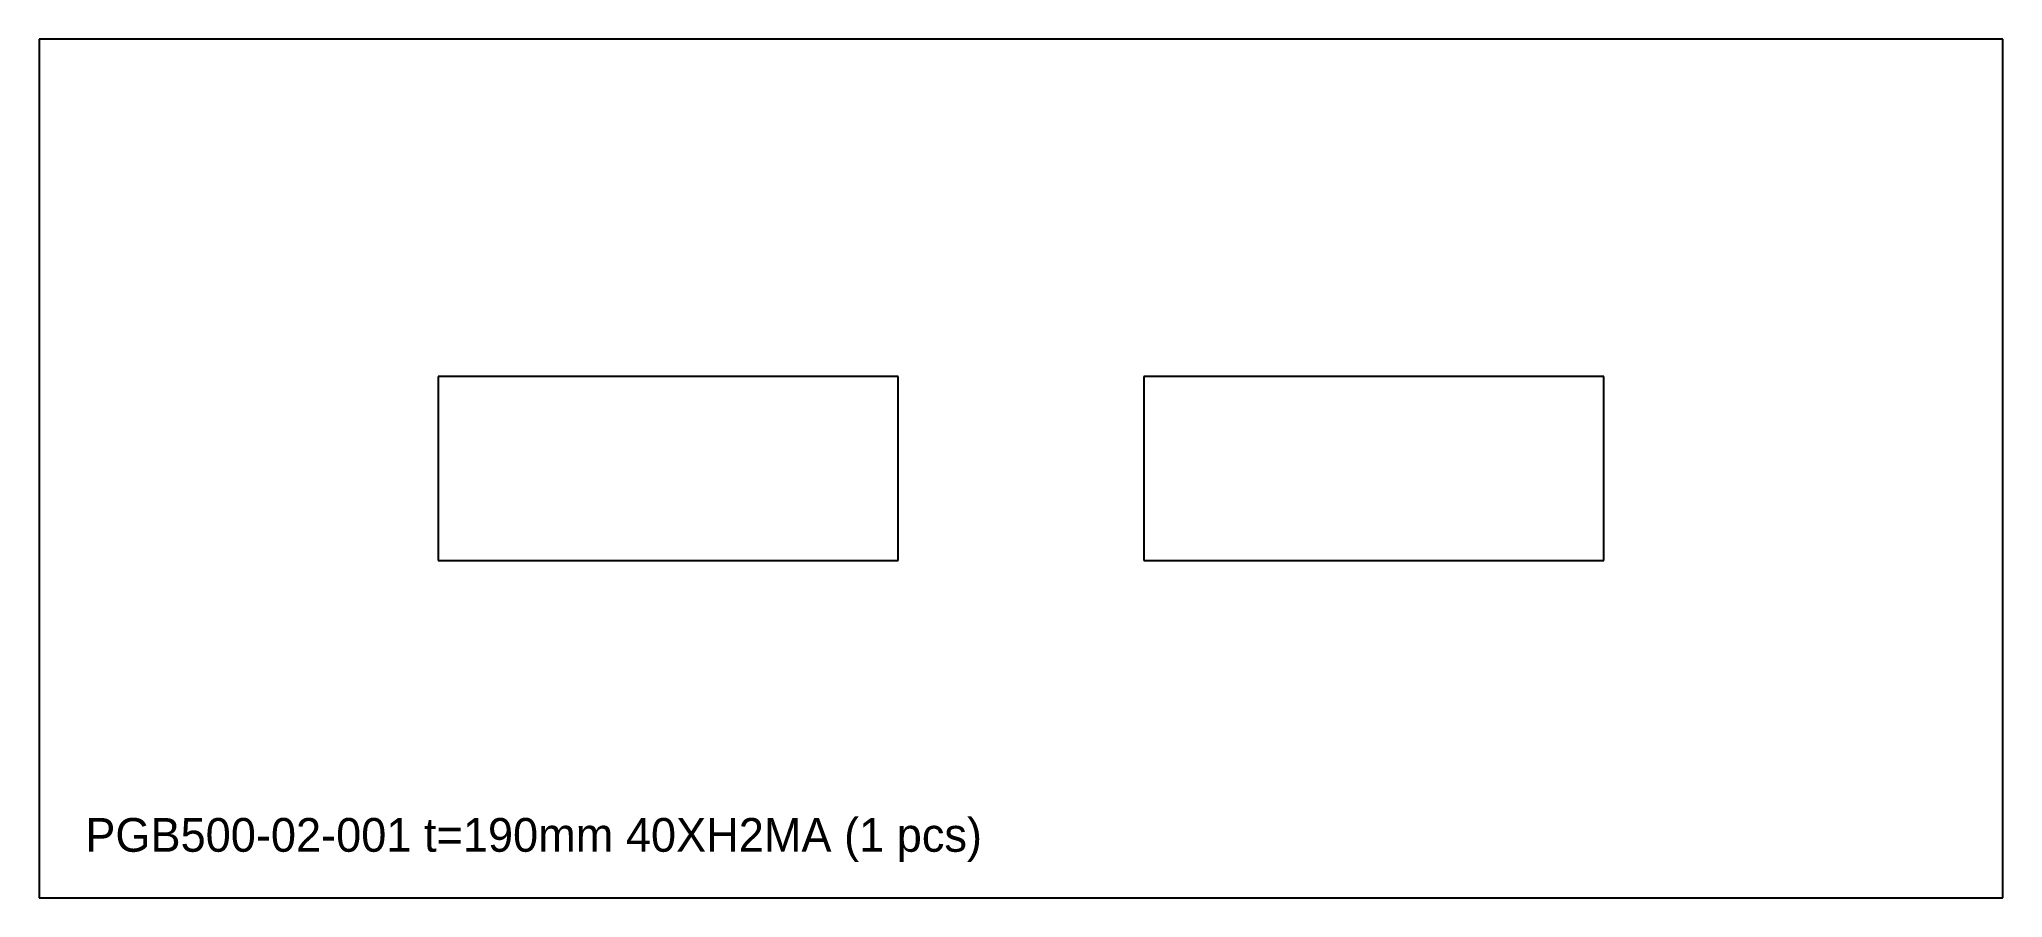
# Model space of a CAD drawing. Header units: millimetres. Extents: x -320 to 320, y -140 to 140.
import ezdxf

# ---------------------------------------------------------------- set-up
doc = ezdxf.new("R2010")
doc.units = ezdxf.units.MM

msp = doc.modelspace()

# ---------------------------------------------------------------- linework, layer by layer
at = {"layer": 'CUT_INNER'}
for p, q in [((-40, 30), (-190, 30)), ((-190, 30), (-190, -30)), ((-40, -30), (-40, 30)), ((190, 30), (40, 30)), ((40, 30), (40, -30)), ((190, -30), (190, 30)), ((-190, -30), (-40, -30)), ((40, -30), (190, -30))]:
    msp.add_line(p, q, dxfattribs=at)
at = {"layer": 'CUT_OUTER'}
for p, q in [((320, 140), (-320, 140)), ((-320, 140), (-320, -140)), ((320, -140), (320, 140)), ((-320, -140), (320, -140))]:
    msp.add_line(p, q, dxfattribs=at)

# ---------------------------------------------------------------- texts
at = {"layer": 'MARKING'}
msp.add_text('PGB500-02-001 t=190mm 40XH2MA (1 pcs)', height=11, dxfattribs=at).set_placement((-305, -125))

doc.saveas('drawing.dxf')
